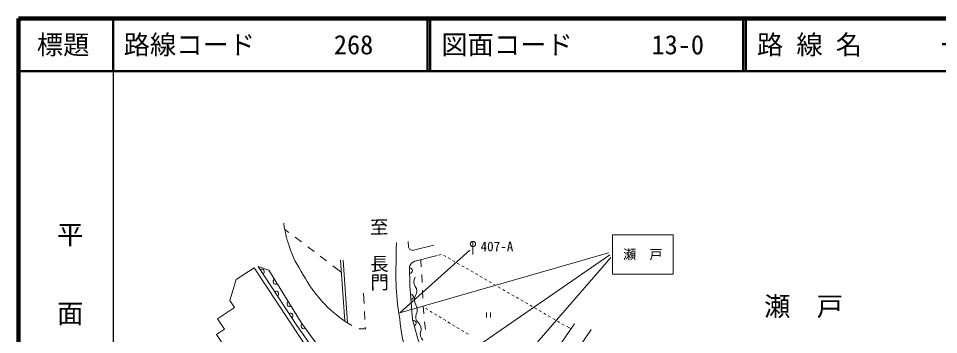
# Model space of a CAD drawing. Units: millimetres, scale not verified. Extents: x 40000 to 680000, y 20000 to 380000.
# Drawn here: x 40000 to 214908, y 319894 to 380000 of the extents above; entities that cross this region are included whole.
import ezdxf
from ezdxf.enums import TextEntityAlignment as Align

# ---------------------------------------------------------------- set-up
doc = ezdxf.new("R2010")
doc.units = ezdxf.units.MM
doc.header["$LTSCALE"] = 1000
for name, color, linetype, lineweight in [('M-BGD', 7, 'Continuous', 13), ('M-BGD-HTXT', 7, 'Continuous', 13), ('M-STR-HTXT', 7, 'Continuous', 13), ('M-TTL', 2, 'Continuous', 140), ('M-TTL-BAND', 7, 'Continuous', 25), ('M-TTL-LINE', 7, 'Continuous', 50), ('M-TTL-TXT', 7, 'Continuous', 13)]:
    doc.layers.add(name, color=color, linetype=linetype, lineweight=lineweight)
doc.styles.add('@ＭＳ ゴシック', font='')
doc.styles.add('ＭＳ ゴシック', font='')
doc.styles.get('@ＭＳ ゴシック').set_extended_font_data('@MS Gothic')
doc.styles.get('ＭＳ ゴシック').set_extended_font_data('MS Gothic')

msp = doc.modelspace()

# ---------------------------------------------------------------- linework, layer by layer
at = {"layer": 'M-BGD'}
for p, q in [((91399, 339306), (90630, 339886)), ((93794, 337499), (92596, 338403)), ((114105, 337611), (114126, 336545)), ((126400, 335106), (126400, 337606)), ((96188, 335692), (94991, 336596)), ((112500, 324010), (125789, 335940)), ((114126, 336545), (114352, 336135)), ((114352, 336135), (114848, 335866)), ((114848, 335866), (118973, 336889)), ((98583, 333885), (97386, 334789)), ((119622, 334947), (115373, 333832)), ((116582, 332807), (116519, 334133)), ((120360, 335131), (119875, 335010)), ((121243, 334750), (120810, 335001)), ((122108, 334249), (121675, 334499)), ((81401, 330364), (84785, 332599)), ((84785, 332599), (97775, 313027)), ((87617, 332111), (85564, 332854)), ((101377, 331777), (99780, 332982)), ((102021, 322461), (101221, 334020)), ((102544, 322152), (101720, 334054)), ((114707, 333445), (114368, 332928)), ((115373, 333832), (114707, 333445)), ((122973, 333747), (122541, 333998)), ((123838, 333246), (123406, 333497)), ((124704, 332745), (124271, 332995)), ((125569, 332243), (125136, 332494)), ((116725, 329810), (116654, 331309)), ((126434, 331742), (126002, 331993)), ((127299, 331241), (126867, 331491)), ((128165, 330739), (127732, 330990)), ((80206, 326379), (81401, 330364)), ((129030, 330238), (128597, 330489)), ((129895, 329737), (129463, 329987)), ((130761, 329236), (130328, 329486)), ((131626, 328734), (131193, 328985)), ((105586, 327778), (105693, 325781)), ((116877, 326814), (116797, 328312)), ((132491, 328233), (132058, 328484)), ((133356, 327732), (132924, 327982)), ((134222, 327230), (133789, 327481)), ((81090, 325046), (80206, 326379)), ((135087, 326729), (134654, 326980)), ((135952, 326228), (135519, 326478)), ((136817, 325726), (136385, 325977)), ((137683, 325225), (137250, 325476)), ((77844, 322892), (81090, 325046)), ((105773, 324283), (105853, 322785)), ((117032, 323898), (116957, 325316)), ((117041, 323819), (117032, 323898)), ((117813, 324635), (117386, 324896)), ((118666, 324115), (118239, 324375)), ((119520, 323594), (119093, 323854)), ((128964, 324116), (128964, 323116)), ((129714, 323116), (129714, 324116)), ((138548, 324724), (138115, 324974)), ((139413, 324222), (138981, 324473)), ((140278, 323721), (139846, 323972)), ((79150, 320924), (77844, 322892)), ((103400, 321644), (102110, 322409)), ((117393, 320840), (117217, 322329)), ((120374, 323073), (119947, 323334)), ((121228, 322553), (120801, 322813)), ((122081, 322032), (121655, 322292)), ((131105, 300897), (145695, 321911)), ((141144, 323220), (140711, 323470)), ((142009, 322718), (141576, 322969)), ((142874, 322217), (142442, 322468)), ((143739, 321716), (143307, 321966)), ((77642, 319923), (79150, 320924)), ((104855, 320981), (104765, 321022)), ((105949, 320981), (104855, 320981)), ((105933, 321288), (105949, 320981)), ((122935, 321512), (122508, 321772)), ((123789, 320991), (123362, 321251)), ((124643, 320470), (124216, 320731)), ((125497, 319950), (125070, 320210)), ((134356, 299810), (148879, 320842)), ((145037, 320964), (144172, 321465)), ((83060, 311759), (77642, 319923))]:
    msp.add_line(p, q, dxfattribs=at)
for points in [[(101716, 309152), (92894, 321653), (85564, 332854)], [(131105, 300897), (127953, 302781), (125191, 304849), (122574, 307256), (120555, 309744), (118802, 312300), (116993, 315915), (115906, 319063), (114913, 322794), (114428, 329143), (114368, 332928)], [(87617, 332111), (93721, 322216), (102620, 309912)]]:
    msp.add_lwpolyline(points, dxfattribs=at)
msp.add_circle((126400, 337106), 500, dxfattribs=at)
for centre, radius, start, end in [((86214, 331861), 500, 303.20105, 123.20105), ((114381, 332060), 500, 270.91702, 90.91702), ((116829, 329969), 1659, 149.71861, 213.45267), ((88930, 329983), 500, 121.67005, 301.67005), ((114062, 328141), 1659, 329.71861, 33.45267), ((88952, 327677), 500, 303.20105, 123.20105), ((114587, 327067), 500, 274.36526, 94.36526), ((116926, 326468), 1659, 149.71861, 213.45267), ((91555, 325727), 500, 121.67005, 301.67005), ((114159, 324639), 1659, 329.71861, 33.45267), ((91690, 323494), 500, 303.20105, 123.20105), ((117101, 323318), 1586, 162.20192, 227.41352), ((94233, 321508), 500, 125.87635, 305.87635), ((115097, 322103), 500, 284.90826, 104.90826), ((114954, 320982), 1586, 342.20192, 47.41352), ((117975, 320012), 1586, 162.20192, 227.41352)]:
    msp.add_arc(centre, radius, start, end, dxfattribs=at)
for points, knots in [([(90426, 341071), (90751, 339088), (90911, 338419), (91444, 336782), (92203, 334452), (92946, 333250), (94207, 331148), (95231, 329439), (95807, 328467), (97078, 326932), (98738, 324927), (99630, 324316), (102021, 322461)], [0, 0, 0, 0, 1, 1, 1, 2, 2, 2, 3, 3, 3, 4, 4, 4, 4]), ([(111843, 337407), (111760, 331111), (111561, 329106), (112334, 323873), (112743, 321104), (112743, 319470), (113697, 316840), (114738, 313967), (115460, 312376), (117091, 309793), (118490, 307577), (119460, 306436), (121289, 304559), (123004, 302798), (124193, 302033), (126250, 300688), (127401, 299935), (127928, 299605), (129124, 298949)], [0, 0, 0, 0, 1, 1, 1, 2, 2, 2, 3, 3, 3, 4, 4, 4, 5, 5, 5, 6, 6, 6, 6])]:
    msp.add_open_spline(points, degree=3, knots=knots, dxfattribs=at)
at = {"layer": 'M-STR-HTXT'}
for p, q in [((152931, 338887), (164431, 338887)), ((152931, 331387), (152931, 338887)), ((164431, 338887), (164431, 331387)), ((100537, 299304), (152393, 335026)), ((112500, 324010), (152180, 335427)), ((114216, 290422), (152624, 334549)), ((164431, 331387), (152931, 331387))]:
    msp.add_line(p, q, dxfattribs=at)
at = {"layer": 'M-TTL'}
for p, q in [((40000, 380000), (40000, 20000)), ((680000, 380000), (40000, 380000))]:
    msp.add_line(p, q, dxfattribs=at)
at = {"layer": 'M-TTL-BAND'}
msp.add_line((58000, 370000), (58000, 20000), dxfattribs=at)
at = {"layer": 'M-TTL-LINE'}
for p, q in [((58000, 380000), (58000, 370000)), ((117750, 380000), (117750, 370000)), ((118250, 380000), (118250, 370000)), ((177750, 380000), (177750, 370000)), ((178250, 380000), (178250, 370000)), ((40000, 370000), (680000, 370000))]:
    msp.add_line(p, q, dxfattribs=at)

# ---------------------------------------------------------------- texts
at = {"layer": 'M-BGD-HTXT', "style": '@ＭＳ ゴシック'}
msp.add_text('至\u3000長門', height=2566, rotation=270.546, dxfattribs=at).set_placement((108559, 335134), align=Align.MIDDLE_CENTER)
at = {"layer": 'M-BGD-HTXT', "style": 'ＭＳ ゴシック'}
msp.add_text('瀬\u3000戸', height=3666, dxfattribs=at).set_placement((189237, 325258), align=Align.MIDDLE_CENTER)
at = {"layer": 'M-STR-HTXT', "style": 'ＭＳ ゴシック'}
msp.add_text('407-A', height=1833, dxfattribs=at).set_placement((127841, 335176), align=Align.BOTTOM_LEFT)
msp.add_text('瀬\u3000戸', height=1833, dxfattribs=at).set_placement((158681, 335137), align=Align.MIDDLE_CENTER)
at = {"layer": 'M-TTL-BAND', "style": '@ＭＳ ゴシック'}
msp.add_text('平\u3000\u3000面\u3000\u3000図', height=3666, rotation=270, dxfattribs=at).set_placement((49777, 306475), align=Align.MIDDLE_RIGHT)
at = {"layer": 'M-TTL-TXT', "style": 'ＭＳ ゴシック'}
msp.add_text('標題', height=3666, dxfattribs=at).set_placement((48500, 375000), align=Align.MIDDLE_CENTER)
for s, p in [('路線コード      268', (60000, 375000)), ('図面コード      13-0', (120380, 375000)), ('路 線 名      一般県道豊田三隅線', (180380, 375000))]:
    msp.add_text(s, height=3666, dxfattribs=at).set_placement(p, align=Align.MIDDLE_LEFT)

doc.saveas('drawing.dxf')
